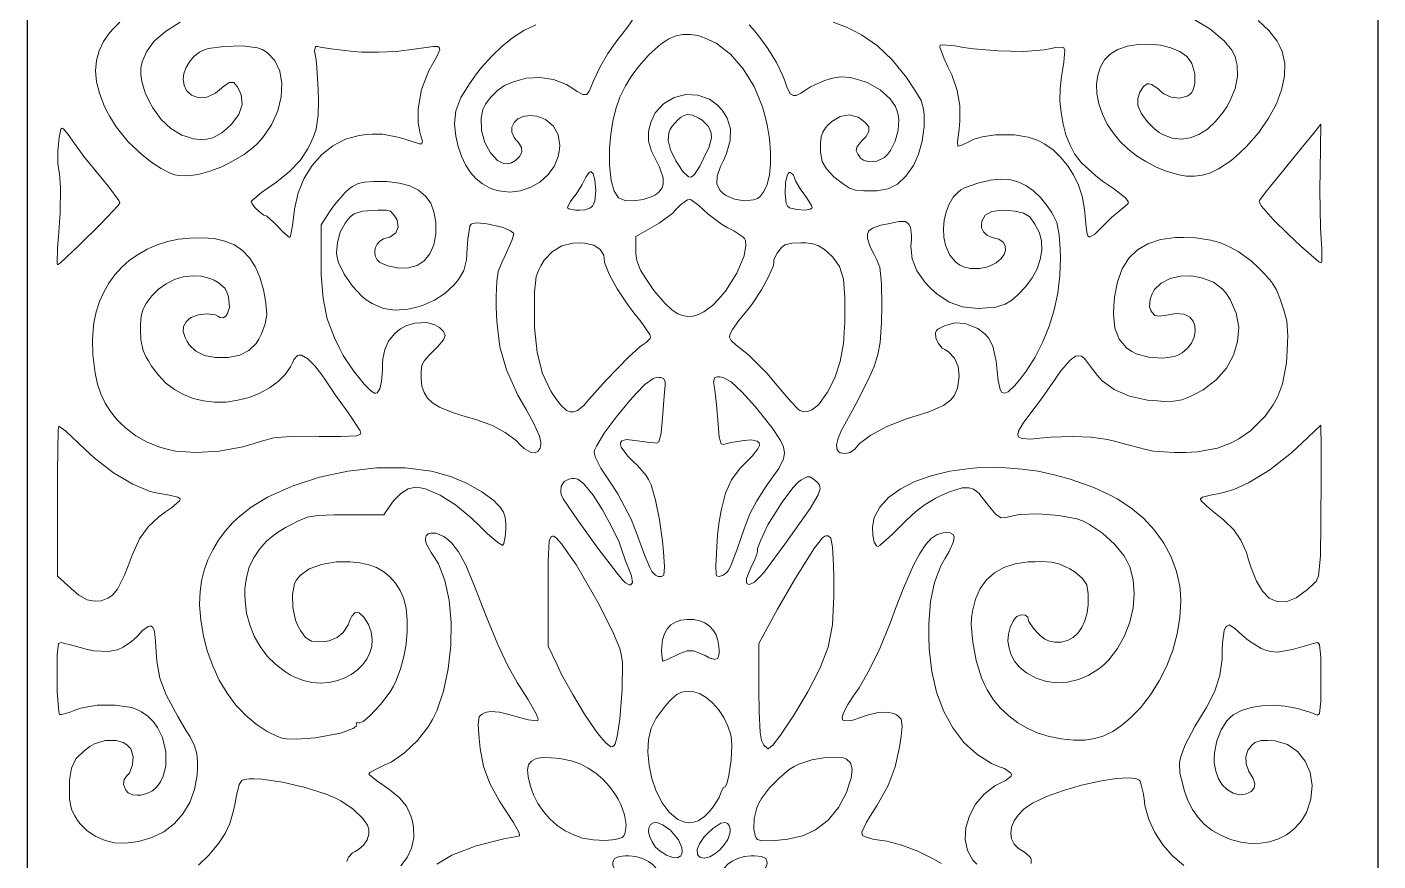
# Model space of a CAD drawing. Header units: metres. Extents: x 499 to 799, y -169 to 531.
# Drawn here: x 498.6 to 798.6, y 180.8 to 366 of the extents above; entities that cross this region are included whole.
import ezdxf

# ---------------------------------------------------------------- set-up
doc = ezdxf.new("R2010")
doc.units = ezdxf.units.M

msp = doc.modelspace()

# ---------------------------------------------------------------- linework, layer by layer
msp.add_lwpolyline([(498.59, -168.53), (798.59, -168.53), (798.59, 531.47), (498.59, 531.47)], close=True)
at = {"color": 7, "lineweight": 0}
for points in [[(532.59, 367.14), (529.34, 365.05), (526.86, 362.96), (526.13, 362.04), (525.11, 360.53), (524.19, 358.35), (523.89, 356.94), (523.85, 355.48), (524.09, 353.93), (524.82, 351.45), (525.69, 349.55), (526.52, 348.1), (528.41, 345.52), (530.55, 343.48), (532.93, 342.02), (534.2, 341.63), (535.56, 341.24), (537.84, 341), (539.88, 341.44), (541.82, 342.56), (542.89, 343.43), (544.01, 344.45), (545.61, 346.64), (546.34, 348.82), (546.15, 350.96), (545.71, 352.03), (545.27, 352.86), (544.5, 353.73), (543.57, 353.73), (542.26, 352.91), (541.34, 352.13), (540.41, 351.35), (538.52, 350.48), (536.72, 350.33), (535.12, 350.91), (534.44, 351.5), (534, 351.98), (533.47, 353.1), (533.27, 354.36), (533.42, 355.72), (533.9, 357.04), (534.63, 358.35), (535.65, 359.47), (536.92, 360.44), (537.65, 360.83), (538.81, 361.26), (542.31, 361.75), (546.34, 361.85), (549.79, 361.46), (550.81, 361.07), (551.93, 360.39), (553.63, 358.59), (554.7, 356.21), (555.14, 353.49), (554.99, 350.52), (554.26, 347.42), (552.9, 344.35), (550.96, 341.49), (549.79, 340.18), (548.87, 339.35), (546.78, 337.75), (544.4, 336.29), (541.82, 335.02), (539.15, 334.05), (536.62, 333.32), (534.24, 332.98), (532.2, 333.03), (531.38, 333.23), (530.41, 333.57), (528.36, 334.59), (526.28, 335.95), (524.14, 337.65), (521.08, 340.56), (518.4, 343.87), (516.95, 346.2), (516.31, 347.32), (515.63, 348.73), (514.66, 351.35), (514.03, 353.88), (513.79, 356.31), (513.98, 358.59), (514.57, 360.78), (515.54, 362.82), (516.9, 364.76), (517.77, 365.73), (519.23, 367.14)], [(633.56, 368.41), (631.96, 366.02), (630.64, 364.37), (629.58, 363.01), (627.58, 360.19), (625.83, 357.23), (624.38, 354.12), (623.75, 352.47), (623.45, 351.79), (622.87, 351.06), (622.04, 351.06), (620.73, 351.74), (619.76, 352.37), (618.4, 353.25), (615.53, 354.36), (612.47, 354.85), (609.41, 354.65), (607.91, 354.27), (606.64, 353.88), (604.65, 353.05), (603.05, 351.98), (601.59, 350.48), (600.76, 349.46), (600.42, 348.92), (599.84, 347.76), (599.4, 345.81), (599.5, 343.09), (600.28, 340.42), (601.49, 338.09), (603.09, 336.39), (604.41, 335.75), (605.33, 335.66), (606.2, 335.85), (607.08, 336.39), (607.52, 336.82), (608, 337.36), (608.44, 338.33), (608.39, 339.3), (607.76, 340.37), (607.22, 340.95), (606.74, 341.54), (606.25, 342.7), (606.25, 343.82), (606.74, 344.84), (607.61, 345.62), (608.78, 346.2), (610.19, 346.39), (611.79, 346.25), (612.62, 345.96), (613.74, 345.47), (615.48, 344.01), (616.55, 342.07), (616.89, 339.74), (616.75, 338.43), (616.51, 337.26), (615.63, 335.07), (614.22, 333.18), (612.47, 331.62), (610.43, 330.46), (608.15, 329.68), (605.77, 329.39), (603.34, 329.63), (602.17, 329.97), (601.3, 330.31), (599.74, 331.19), (598.33, 332.35), (597.07, 333.76), (595.95, 335.46), (595.08, 337.36), (594.35, 339.5), (593.81, 341.83), (593.67, 343.09), (593.52, 344.6), (593.81, 347.46), (594.93, 350.38), (596.97, 353.68), (598.38, 355.63), (599.5, 357.04), (601.78, 359.61), (604.07, 361.8), (606.4, 363.64), (608.93, 365.25), (611.6, 366.56)], [(677.63, 367.14), (680.55, 366.02), (681.91, 365.34), (683.9, 364.32), (687.45, 361.85), (690.7, 358.78), (693.86, 354.85), (695.46, 352.47), (696.14, 351.4), (697.11, 349.7), (697.6, 348.19), (697.79, 346.59), (697.79, 345.62), (697.79, 343.92), (697.36, 340.71), (696.58, 337.84), (695.41, 335.32), (694.69, 334.25), (693.71, 332.94), (691.87, 331.14), (689.83, 330.12), (687.3, 329.68), (685.65, 329.63), (684.38, 329.68), (682.59, 329.83), (681.23, 330.26), (679.87, 331.14), (678.99, 331.82), (677.78, 332.79), (676.12, 334.54), (675.15, 336.19), (674.76, 338.23), (674.76, 339.5), (674.76, 340.32), (674.91, 341.63), (675.3, 342.7), (675.93, 343.67), (676.42, 344.21), (677.29, 345.08), (679.19, 346.2), (681.18, 346.54), (683.12, 346.05), (684, 345.42), (684.72, 344.84), (685.5, 343.87), (685.5, 342.85), (684.82, 341.68), (684.14, 340.95), (683.56, 340.27), (682.83, 339.35), (682.68, 338.57), (683.07, 337.79), (683.46, 337.26), (683.7, 336.92), (684.34, 336.48), (685.55, 336.09), (687.3, 336.24), (689, 337.07), (689.68, 337.75), (690.36, 338.62), (691.38, 340.71), (692.01, 343.14), (692.21, 345.52), (692.06, 346.54), (691.92, 347.17), (691.43, 348.39), (690.26, 350.09), (688.03, 352.13), (685.16, 353.73), (683.51, 354.27), (681.47, 354.85), (679.33, 354.99), (677.82, 354.75), (676.9, 354.56), (675.54, 354.12), (672.58, 352.76), (671.46, 352.03), (670.44, 351.35), (669.37, 350.86), (668.79, 350.82), (668.06, 351.21), (667.28, 352.76), (666.89, 354.07), (666.45, 355.24), (665.05, 358.15), (663.1, 361.31), (660.87, 364.32), (659.75, 365.64), (658.92, 366.56)], [(771.99, 367.48), (774.32, 365.3), (776.17, 362.91), (776.8, 361.75), (777.34, 360.58), (777.87, 357.96), (777.82, 355.14), (777.19, 352.13), (776.02, 348.97), (774.27, 345.81), (772.09, 342.6), (769.37, 339.54), (767.86, 338.04), (765.92, 336.34), (763.2, 334.54), (761.4, 333.66), (759.65, 333.13), (757.85, 332.89), (756, 332.94), (754.06, 333.28), (753.09, 333.57), (751.78, 333.96), (749.35, 334.93), (747.02, 336.14), (744.93, 337.45), (743.03, 339.01), (741.28, 340.66), (739.78, 342.51), (738.46, 344.5), (737.93, 345.57), (737.39, 346.69), (736.62, 349.02), (736.18, 351.25), (736.08, 353.39), (736.37, 355.38), (736.96, 357.18), (737.88, 358.74), (739.14, 360.05), (739.92, 360.53), (740.84, 361.07), (742.98, 361.8), (745.36, 362.19), (747.89, 362.23), (750.32, 361.99), (752.6, 361.46), (754.6, 360.63), (756.15, 359.51), (756.68, 358.83), (757.22, 357.96), (757.9, 355.72), (757.95, 353.49), (757.56, 352.08), (757.17, 351.4), (756.88, 351.16), (756.2, 350.67), (754.5, 350.28), (752.65, 350.48), (751, 351.21), (750.32, 351.79), (749.69, 352.37), (748.28, 353.29), (747.79, 353.44), (747.36, 353.44), (746.48, 352.81), (745.7, 351.59), (745.27, 350.14), (745.22, 349.36), (745.27, 348.63), (746, 346.88), (747.31, 345.03), (749.06, 343.33), (750.03, 342.65), (750.95, 342.07), (752.89, 341.34), (754.89, 341.15), (756.88, 341.44), (758.82, 342.17), (760.72, 343.38), (762.52, 345.03), (764.22, 347.12), (764.99, 348.34), (765.77, 349.75), (766.89, 352.42), (767.42, 355.04), (767.33, 357.57), (767.03, 358.78), (766.84, 359.47), (766.11, 360.87), (764.46, 363.01), (761.25, 365.68), (757.37, 367.92)], [(589.59, 180.12), (592.94, 182.07), (598.33, 184.2), (604.46, 185.76), (607.76, 186.29), (607.95, 186.39), (607.86, 187.07), (606.64, 189.35), (604.94, 191.98), (603.53, 194.12), (601.39, 198.05), (599.98, 201.79), (599.21, 205.78), (599.01, 208.01), (598.77, 211.07), (599.01, 212.87), (599.64, 213.45), (600.18, 213.7), (600.62, 213.89), (601.59, 214.04), (603.53, 213.89), (605.57, 213.36), (609.9, 212.19), (611.79, 211.9), (612.04, 212), (612.08, 212.43), (611.89, 212.92), (611.6, 213.65), (609.8, 216.76), (608.59, 218.61), (607.42, 220.45), (605.28, 224.29), (603.14, 228.91), (600.67, 234.83), (599.21, 238.62), (597.94, 241.88), (596, 246.5), (594.4, 249.51), (592.94, 251.4), (592.06, 252.18), (591.14, 252.86), (589.34, 253.59), (588.23, 253.64), (587.69, 253.44), (587.25, 253.01), (587.11, 252.42), (587.11, 252.03), (587.25, 251.35), (588.32, 249.31), (589.05, 248.24), (589.98, 246.79), (591.38, 243.14), (592.31, 238.72), (592.75, 233.81), (592.7, 228.66), (592.11, 223.51), (591.09, 218.56), (589.59, 214.14), (588.66, 212.24), (587.69, 210.59), (585.26, 207.53), (582.44, 204.81), (579.43, 202.77), (577.93, 202.09), (576.57, 201.45), (574.72, 200.48), (574.52, 200.19), (574.72, 199.9), (576.52, 198.44), (577.88, 197.52), (579.24, 196.55), (581.33, 194.8), (582.83, 192.95), (583.8, 190.81), (584.19, 189.55), (584.44, 188.33), (584.49, 185.95), (584, 183.67), (583.03, 181.58), (581.62, 179.73)], [(701.63, 180.27), (699.93, 181.24), (696.39, 182.99), (692.84, 184.3), (689.49, 185.18), (687.88, 185.42), (686.38, 185.66), (684.77, 186.15), (684.14, 186.49), (684.04, 186.68), (684, 187.22), (684.97, 189.45), (685.84, 190.76), (687.4, 193.19), (689.78, 197.57), (691.38, 201.74), (692.35, 206.07), (692.69, 208.5), (692.89, 210.73), (692.69, 212.29), (692.11, 212.92), (691.67, 213.26), (691.04, 213.6), (689.53, 213.89), (687.59, 213.8), (685.16, 213.16), (683.7, 212.68), (682, 212.09), (680.35, 211.9), (679.77, 212.09), (679.57, 212.63), (679.82, 213.55), (680.89, 215.54), (682.15, 217.49), (683.36, 219.29), (685.65, 223.32), (687.93, 228.03), (690.26, 233.62), (691.48, 236.87), (693.23, 241.44), (695.46, 246.54), (696.82, 249.12), (698.13, 251.06), (699.4, 252.42), (700.71, 253.3), (702.02, 253.69), (702.75, 253.74), (703.58, 253.69), (704.26, 253.3), (704.45, 252.81), (704.35, 251.74), (703.33, 249.56), (702.46, 248.05), (701.49, 246.35), (700.08, 242.66), (699.2, 238.43), (698.82, 233.47), (698.82, 230.66), (698.91, 227.93), (699.5, 222.88), (700.56, 218.27), (702.17, 214.04), (704.16, 210.35), (706.64, 207.14), (709.5, 204.51), (712.76, 202.47), (714.56, 201.74), (715.63, 201.31), (717.08, 200.34), (717.23, 200), (717.13, 199.61), (715.82, 198.64), (714.85, 198.15), (713.49, 197.47), (711.11, 195.62), (709.21, 193.39), (707.85, 190.86), (707.08, 188.24), (706.93, 185.61), (707.42, 183.14), (708.63, 180.95), (709.5, 180.07)], [(569.57, 180.66), (569.96, 181.68), (570.83, 182.6), (571.46, 182.94), (572.19, 183.38), (573.31, 184.3), (574.09, 185.47), (574.48, 186.78), (574.52, 187.46), (574.48, 187.85), (574.18, 188.77), (573.16, 190.23), (571.03, 192.32), (568.3, 194.17), (566.8, 194.89), (565, 195.67), (560.34, 197.13), (555.33, 198.3), (550.76, 198.98), (549.06, 199.07), (547.9, 199.07), (546.83, 198.93), (546.29, 198.68), (545.71, 197.81), (545.13, 195.38), (544.74, 193.29), (544.4, 191.74), (543.62, 189.16), (542.6, 186.93), (541.1, 184.69), (540.07, 183.43), (538.96, 182.07), (536.67, 179.88)], [(721.6, 180.22), (721.55, 181.24), (721.41, 181.58), (720.29, 182.6), (719.47, 183.14), (718.79, 183.57), (717.81, 184.54), (717.23, 185.71), (717.04, 186.97), (717.23, 188.33), (717.76, 189.69), (718.69, 191.01), (719.95, 192.32), (720.78, 192.9), (721.9, 193.63), (725, 195.14), (728.75, 196.45), (732.78, 197.61), (736.81, 198.54), (740.46, 199.12), (743.42, 199.27), (744.93, 199.02), (745.56, 198.73), (745.75, 198.54), (745.95, 198.05), (746.43, 195.96), (746.63, 194.7), (746.82, 193.1), (747.7, 190.03), (749.06, 187.12), (750.81, 184.4), (752.94, 181.97), (755.47, 179.78)]]:
    msp.add_lwpolyline(points, dxfattribs=at)
for points in [[(629.96, 328.13), (628.94, 329.58), (628.31, 331.96), (627.97, 335.36), (627.97, 337.5), (627.97, 339.15), (628.22, 342.22), (628.65, 345.13), (629.33, 347.9), (630.26, 350.48), (631.47, 352.95), (632.88, 355.29), (634.58, 357.52), (635.55, 358.64), (636.77, 359.95), (639.44, 362.33), (640.41, 363.01), (641.14, 363.45), (642.69, 364.08), (644.25, 364.37), (645.9, 364.37), (647.55, 364.13), (649.21, 363.6), (651.64, 362.43), (654.79, 360), (657.61, 356.79), (660.04, 352.86), (661.94, 348.34), (662.57, 345.91), (662.96, 344.31), (663.44, 341.2), (663.69, 338.28), (663.69, 335.56), (663.44, 333.18), (662.96, 331.09), (662.23, 329.49), (661.3, 328.32), (660.77, 327.98), (659.94, 327.64), (657.9, 327.44), (655.72, 327.83), (653.77, 328.61), (653, 329.19), (652.41, 329.83), (651.78, 331.19), (651.83, 332.89), (652.56, 335.07), (653.24, 336.43), (653.92, 337.94), (654.74, 340.81), (654.79, 343.43), (654.06, 345.81), (653.43, 346.93), (652.95, 347.56), (651.88, 348.68), (650.13, 349.99), (647.55, 350.91), (644.88, 351.06), (642.26, 350.38), (639.93, 349.02), (638.08, 346.98), (637.16, 345.03), (636.72, 343.53), (636.62, 342.75), (636.57, 342.02), (636.62, 340.66), (637.25, 338.47), (638.27, 336.43), (639.05, 334.93), (639.83, 332.55), (639.88, 331.14), (639.63, 330.36), (638.9, 329.34), (638.13, 328.76), (637.4, 328.37), (635.41, 327.74), (633.27, 327.44), (631.32, 327.54), (630.64, 327.79)], [(553.34, 322.73), (551.83, 324.04), (551.54, 324.19), (551.2, 324.24), (550.23, 324.97), (549.21, 325.99), (548.48, 326.91), (548.38, 327.2), (548.63, 327.59), (550.67, 329.29), (552.17, 330.36), (554.02, 331.62), (556.98, 334), (559.22, 336.43), (560.97, 339.01), (561.7, 340.52), (562.13, 341.54), (562.81, 343.38), (563.25, 346.44), (563.3, 349.7), (563.25, 352.18), (562.96, 357.08), (562.77, 358.74), (562.43, 360.78), (562.62, 361.75), (563.15, 361.75), (563.69, 361.6), (566.12, 361.17), (570.98, 360.63), (572.97, 360.49), (576.66, 360.44), (580.55, 360.63), (585.07, 361.17), (587.74, 361.6), (588.76, 361.75), (589.78, 361.7), (590.12, 361.51), (590.27, 360.97), (589.59, 359.47), (588.91, 358.35), (587.79, 356.36), (586.19, 352.18), (585.41, 347.9), (585.46, 344.79), (585.8, 342.8), (586.04, 341.88), (586.38, 340.66), (586.23, 340.08), (585.7, 340.13), (585.26, 340.27), (581.28, 341.49), (577.54, 342.22), (575.25, 342.26), (573.99, 342.17), (572.34, 341.97), (569.28, 341.1), (566.51, 339.64), (564.03, 337.7), (561.89, 335.27), (560.14, 332.45), (558.83, 329.19), (557.96, 325.6), (557.76, 323.7), (557.57, 321.95), (557.13, 319.57), (556.94, 319.33), (556.59, 319.48), (555.19, 320.79), (554.26, 321.76)], [(733.75, 321.57), (733.46, 324.77), (733.36, 326.04), (732.88, 328.51), (732.05, 330.94), (730.98, 333.18), (729.67, 335.27), (728.11, 337.16), (726.37, 338.81), (724.47, 340.13), (723.45, 340.66), (722.67, 341), (720.87, 341.58), (717.86, 342.12), (713.63, 342.12), (710.67, 341.63), (708.92, 341.1), (708.19, 340.76), (706.06, 339.74), (705.28, 339.59), (705.23, 340.56), (705.57, 343.38), (705.76, 345.18), (705.76, 348.63), (705.13, 351.98), (703.92, 355.43), (703.04, 357.23), (702.22, 358.98), (701.29, 361.55), (701.34, 361.99), (701.83, 362.09), (704.65, 361.85), (706.54, 361.51), (708.78, 361.17), (714.22, 360.73), (719.85, 360.63), (724.47, 360.97), (725.98, 361.26), (726.95, 361.51), (728.5, 361.6), (728.84, 361.41), (729.04, 360.92), (728.84, 358.25), (728.55, 356.4), (728.31, 355.04), (728.02, 352.32), (727.97, 349.65), (728.21, 347.03), (728.65, 344.5), (729.28, 342.12), (730.16, 339.93), (731.22, 337.89), (731.86, 337.02), (732.78, 335.85), (735.84, 333.03), (737.44, 331.82), (739.82, 330.17), (742.5, 328.13), (743.13, 327.3), (743.08, 326.86), (742.4, 326.18), (741.57, 325.55), (739.44, 323.75), (737.25, 321.61), (735.69, 320.01), (734.53, 319.38), (734.14, 319.67), (733.99, 320.06)], [(642.65, 336.34), (641.48, 338.77), (640.95, 340.81), (641.09, 342.56), (641.38, 343.33), (641.82, 344.06), (643.18, 345.52), (643.86, 346.01), (644.4, 346.3), (645.17, 346.59), (646.39, 346.49), (647.6, 345.91), (648.53, 345.37), (649.93, 343.92), (650.32, 343.09), (650.52, 342.51), (650.61, 341.44), (650.03, 339.4), (648.91, 336.97), (647.99, 335.17), (646.78, 333.32), (646.14, 332.74), (645.9, 332.69), (645.46, 332.79), (644.15, 334.05), (643.52, 334.98)], [(505.58, 319.48), (505.58, 319.48), (505.38, 317), (505.28, 313.6), (505.38, 313.26), (506.01, 313.65), (509.95, 317.39), (515.05, 322.44), (518.84, 326.42), (519.23, 327.01), (518.99, 327.49), (516.7, 330.6), (514.95, 332.69), (511.21, 337.31), (508.73, 340.71), (507.96, 341.88), (506.65, 343.43), (506.4, 343.58), (506.11, 343.38), (505.72, 341.49), (505.43, 338.57), (505.43, 335.71), (505.58, 334.68), (505.77, 333.47), (506.01, 330.51), (505.92, 324.72)], [(775.29, 323.31), (772.72, 326.23), (772.18, 327.25), (772.28, 327.54), (773.79, 329.49), (777.68, 334.3), (781.81, 339.45), (784.23, 342.41), (785.89, 344.5), (785.74, 334.2), (785.69, 329.78), (785.84, 321.47), (785.98, 318.89), (786.13, 316.85), (786.13, 314.03), (785.98, 313.65), (785.45, 313.89), (781.42, 317.39), (778.65, 320.06)], [(618.59, 326.04), (619.27, 327.3), (619.86, 328.08), (620.54, 328.9), (621.9, 331.04), (622.29, 331.92), (622.68, 332.69), (623.4, 333.76), (623.65, 333.91), (623.89, 333.86), (624.28, 333.42), (624.67, 332.11), (624.91, 329.73), (624.67, 327.4), (624.28, 326.57), (624.13, 326.28), (623.6, 325.79), (622.48, 325.45), (621.36, 325.4), (620.44, 325.4), (618.93, 325.65), (618.69, 325.79)], [(667.18, 326.81), (666.94, 329), (667.04, 331.53), (667.38, 333.03), (667.67, 333.62), (667.86, 333.71), (668.16, 333.76), (668.79, 333.13), (668.98, 332.55), (669.22, 331.87), (670.44, 329.87), (671.17, 328.9), (671.85, 327.98), (672.82, 326.42), (672.92, 326.04), (672.87, 325.84), (672.48, 325.6), (671.41, 325.4), (669.56, 325.5), (667.91, 325.89), (667.48, 326.23)], [(608.2, 273.17), (608.2, 273.17), (609.02, 272.39), (610.53, 271.52), (611.45, 271.47), (611.99, 271.76), (612.52, 272.49), (612.67, 273.37), (612.67, 273.85), (612.38, 275.16), (611.06, 278.13), (609.41, 281.09), (607.61, 284.3), (605.04, 289.89), (603.58, 295.04), (602.9, 300.62), (602.8, 303.83), (602.8, 306.26), (602.9, 309.52), (603.24, 311.75), (604.07, 313.89), (604.75, 315.3), (606.25, 318.65), (606.69, 320.01), (606.64, 320.25), (605.96, 320.79), (604.07, 321.57), (600.71, 322.34), (598.53, 322.54), (597.51, 322.44), (597.22, 322.29), (596.92, 321.81), (596.44, 318.89), (596.29, 316.95), (596.15, 314.33), (595.61, 311.99), (594.88, 310.73), (594.4, 310), (593.43, 308.79), (591.38, 306.84), (589.05, 305.34), (586.38, 304.17), (584.83, 303.78), (583.17, 303.39), (580.36, 303.15), (577.73, 303.54), (575.2, 304.66), (573.89, 305.48), (572.92, 306.26), (570.88, 308.5), (569.03, 311.17), (567.77, 313.74), (567.48, 314.86), (567.33, 315.88), (567.53, 318.16), (568.16, 320.45), (569.23, 322.49), (569.91, 323.36), (570.35, 323.85), (571.22, 324.53), (573.07, 325.11), (575.3, 325.26), (576.57, 325.36), (578.31, 325.36), (579.29, 325.11), (579.97, 324.43), (580.31, 323.9), (580.79, 323.12), (580.99, 321.57), (580.45, 320.3), (579.19, 319.38), (578.27, 319.14), (577.73, 318.99), (576.91, 318.5), (576.32, 317.82), (575.93, 316.95), (575.79, 316.08), (575.93, 315.2), (576.32, 314.37), (576.95, 313.74), (577.44, 313.55), (578.7, 313.01), (581.13, 312.48), (583.32, 312.53), (585.21, 313.06), (586.77, 314.08), (588.03, 315.64), (588.91, 317.63), (589.34, 320.06), (589.39, 321.42), (589.34, 322.73), (588.96, 325.02), (588.23, 326.91), (587.06, 328.51), (585.55, 329.78), (583.61, 330.75), (581.28, 331.38), (578.51, 331.72), (576.95, 331.72), (575.54, 331.77), (573.5, 331.62), (572.09, 331.28), (570.88, 330.6), (570.15, 330.07), (569.13, 329.19), (566.85, 326.57), (565.88, 325.21), (563.88, 322.1), (563.88, 314.18), (563.93, 310.97), (564.32, 305.73), (565.24, 301.26), (566.85, 296.98), (567.96, 294.7), (568.79, 293.09), (571.07, 289.69), (573.46, 286.73), (574.96, 285.27), (575.74, 284.74), (576.03, 284.69), (576.32, 284.78), (576.91, 285.71), (577.29, 287.41), (577.54, 289.79), (577.54, 291.2), (577.59, 292.32), (578.02, 294.45), (578.85, 296.3), (580.16, 297.9), (580.94, 298.58), (581.52, 299.02), (582.74, 299.65), (584.68, 300.28), (587.4, 300.38), (589.15, 299.89), (590.17, 299.31), (590.56, 298.92), (591.04, 298.44), (591.43, 297.56), (591.09, 296.54), (589.83, 295.08), (588.81, 294.06), (587.93, 293.24), (586.87, 291.97), (586.28, 290.91), (586.09, 289.64), (586.09, 288.82), (586.09, 287.89), (586.28, 286.24), (586.77, 284.83), (587.55, 283.62), (588.66, 282.6), (590.17, 281.63), (593.28, 280.36), (596.1, 279.49), (598.28, 278.86), (601.93, 277.5), (604.8, 275.99), (607.18, 274.19)], [(678.5, 272.1), (678.36, 273.22), (678.7, 274.73), (679.53, 276.62), (680.11, 277.69), (682.73, 282.4), (685.4, 287.65), (686.67, 290.61), (687.49, 293.29), (688.03, 295.96), (688.37, 300.38), (688.42, 304.12), (688.37, 309.08), (687.98, 312.67), (687.25, 314.47), (686.72, 315.49), (685.84, 317.24), (685.21, 319.09), (685.21, 320.06), (685.55, 320.79), (686.33, 321.37), (688.22, 322.05), (690.21, 322.44), (692.21, 322.83), (693.66, 322.83), (694.25, 322.44), (694.49, 322.1), (694.78, 321.57), (695.03, 319.82), (694.98, 318.8), (694.83, 317.34), (695.12, 314.57), (696.19, 311.9), (698.04, 309.32), (699.25, 308.06), (700.61, 306.75), (703.38, 304.9), (706.35, 303.88), (709.8, 303.54), (711.74, 303.64), (713.73, 303.83), (715.77, 304.46), (717.04, 305.24), (717.72, 305.73), (718.69, 306.6), (720.39, 308.4), (721.8, 310.34), (722.87, 312.33), (723.6, 314.42), (723.94, 316.46), (723.89, 318.46), (723.4, 320.3), (723.01, 321.18), (722.38, 322.29), (721.26, 323.85), (719.85, 324.72), (717.91, 325.16), (716.55, 325.26), (715.09, 325.36), (712.86, 325.06), (711.35, 324.24), (710.62, 322.93), (710.57, 322.05), (710.57, 321.47), (710.96, 320.55), (711.69, 319.82), (712.91, 319.33), (713.73, 319.09), (714.36, 318.89), (715.34, 318.26), (715.82, 317.44), (715.87, 316.51), (715.58, 315.49), (714.85, 314.52), (713.83, 313.65), (712.47, 312.97), (711.64, 312.72), (710.09, 312.43), (708, 312.43), (706.78, 312.67), (705.71, 313.16), (704.74, 313.89), (703.53, 315.39), (702.9, 316.71), (702.56, 317.58), (702.17, 319.38), (702.07, 321.27), (702.27, 323.17), (702.7, 325.02), (703.33, 326.72), (704.26, 328.22), (705.33, 329.39), (705.96, 329.87), (706.78, 330.31), (709.7, 331.33), (711.3, 331.77), (712.47, 332.01), (714.7, 332.26), (716.74, 332.16), (718.64, 331.67), (720.39, 330.85), (722.09, 329.68), (723.69, 328.08), (725.25, 326.08), (726.07, 324.92), (726.56, 324.14), (727.29, 322.63), (727.82, 319.91), (728.02, 316.71), (728.11, 314.76), (727.97, 310.83), (727.48, 306.94), (726.71, 303.2), (725.59, 299.6), (724.18, 296.1), (722.48, 292.75), (720.44, 289.64), (719.32, 288.14), (717.96, 286.44), (716.45, 285.03), (715.68, 284.69), (715.09, 284.83), (714.66, 285.51), (714.22, 287.5), (714.02, 289.59), (713.83, 291.83), (713.05, 295.18), (712.13, 296.98), (711.3, 297.9), (709.75, 299.07), (708.39, 299.6), (706.88, 300.19), (704.65, 300.33), (703.29, 299.94), (702.31, 299.65), (700.81, 298.92), (700.52, 298.63), (700.32, 298.15), (700.37, 297.03), (700.9, 295.81), (701.83, 294.74), (702.41, 294.4), (703.24, 293.87), (704.55, 292.46), (705.33, 290.66), (705.57, 288.53), (705.42, 287.36), (705.18, 285.85), (704.45, 284.15), (703.67, 283.18), (702.12, 281.97), (698.72, 280.51), (696.29, 279.78), (693.91, 279.05), (689.53, 277.3), (685.99, 275.41), (683.46, 273.56), (682.78, 272.69), (682.44, 272.25), (681.37, 271.57), (680.21, 271.28), (679.14, 271.47), (678.8, 271.76)], [(642.55, 302.71), (642.55, 302.71), (643.08, 302.37), (644.15, 301.94), (645.32, 301.74), (646.48, 301.84), (647.7, 302.18), (648.91, 302.81), (650.81, 304.22), (652.12, 305.58), (653.68, 307.38), (656.2, 311.36), (657.85, 315.2), (658.24, 317.53), (658.15, 318.65), (657.9, 319.04), (657.51, 319.43), (655.52, 320.74), (654.21, 321.47), (652.8, 322.29), (649.84, 324.48), (648.72, 325.5), (647.8, 326.42), (646.1, 327.69), (645.66, 327.83), (645.22, 327.69), (643.72, 326.57), (642.89, 325.7), (641.97, 324.72), (638.95, 322.49), (637.4, 321.57), (633.75, 319.52), (633.75, 316.56), (633.8, 315.69), (634, 314.18), (634.82, 312.04), (635.99, 310.2), (637.79, 307.52), (640.22, 304.71), (641.72, 303.3)], [(528.07, 272.73), (525.25, 273.85), (522.78, 275.26), (520.49, 277.01), (519.38, 278.08), (518.55, 278.9), (517.09, 280.65), (515.93, 282.5), (514.95, 284.54), (514.23, 286.73), (513.69, 289.16), (513.2, 293.29), (513.16, 296.54), (513.2, 297.85), (513.45, 300.33), (513.93, 302.76), (514.66, 305.05), (515.63, 307.18), (516.75, 309.18), (518.11, 311.02), (519.67, 312.72), (521.37, 314.23), (523.26, 315.54), (525.3, 316.71), (527.49, 317.63), (529.77, 318.41), (532.25, 318.89), (534.78, 319.18), (537.45, 319.23), (538.81, 319.18), (540.12, 319.04), (542.5, 318.5), (544.64, 317.63), (546.44, 316.42), (547.99, 314.81), (549.26, 312.87), (550.28, 310.49), (551.1, 307.67), (551.4, 306.11), (551.64, 304.61), (551.83, 302.18), (551.49, 300.09), (550.67, 297.9), (550.04, 296.74), (549.45, 295.72), (547.85, 294.16), (545.81, 293.14), (543.23, 292.66), (541.73, 292.61), (540.37, 292.66), (537.99, 293.09), (536.09, 294.02), (534.63, 295.38), (534.15, 296.2), (533.71, 297.08), (533.27, 298.44), (533.37, 299.55), (533.95, 300.58), (534.44, 301.11), (534.97, 301.55), (536.67, 302.13), (538.62, 302.32), (540.41, 302.08), (541.1, 301.74), (541.48, 301.55), (542.16, 301.45), (542.75, 301.79), (543.14, 302.42), (543.52, 303.78), (543.33, 306.11), (542.89, 307.38), (542.5, 308.01), (541, 309.32), (540.12, 309.81), (539.2, 310.2), (537.31, 310.68), (535.31, 310.78), (533.27, 310.54), (531.33, 309.95), (529.48, 309.03), (527.78, 307.81), (526.28, 306.31), (525.64, 305.43), (525.06, 304.66), (524.33, 303.25), (523.94, 301.84), (523.8, 299.99), (523.8, 298.78), (523.85, 296.54), (524.38, 294.21), (525.01, 292.7), (525.55, 291.88), (526.23, 290.71), (527.78, 288.72), (529.43, 286.97), (531.33, 285.56), (533.32, 284.4), (535.46, 283.52), (537.79, 282.99), (540.22, 282.69), (541.53, 282.69), (542.8, 282.74), (545.42, 283.13), (547.9, 283.76), (550.28, 284.74), (552.46, 285.9), (554.36, 287.31), (555.91, 288.87), (557.13, 290.57), (557.57, 291.44), (557.86, 292.17), (558.68, 293.09), (559.02, 293.19), (559.56, 293.14), (560.92, 292.32), (562.47, 290.81), (564.08, 288.82), (564.86, 287.6), (567.09, 284.25), (569.81, 280.51), (570.93, 278.9), (572.53, 276.38), (572.68, 275.79), (572.63, 275.6), (571.75, 275.26), (568.26, 275.07), (563.45, 275.11), (557.91, 275.16), (553.39, 274.77), (550.67, 274.09), (549.02, 273.56), (546.54, 272.83), (541.29, 271.86), (536.14, 271.52), (531.57, 271.81), (529.73, 272.25)], [(614.9, 285.17), (613.06, 289.11), (611.89, 293.72), (611.31, 299.31), (611.26, 302.62), (611.31, 307.18), (611.65, 310.63), (612.23, 312.14), (612.67, 312.97), (613.44, 314.23), (615.24, 316.17), (617.33, 317.44), (619.76, 318.07), (621.17, 318.12), (622.38, 318.07), (624.43, 317.58), (625.88, 316.66), (626.66, 315.39), (626.76, 314.62), (626.85, 313.74), (627.88, 311.17), (629.67, 307.91), (632.01, 304.37), (633.37, 302.57), (634.87, 300.67), (636.86, 297.76), (637.06, 297.17), (636.96, 296.88), (636.09, 295.96), (635.41, 295.52), (634.68, 294.99), (632.25, 292.8), (627.19, 287.6), (623.36, 283.28), (622.24, 282.01), (620.83, 280.9), (619.96, 280.56), (619.18, 280.56), (618.4, 280.9), (617.14, 282.06), (616.17, 283.33)], [(668.16, 282.94), (664.75, 286.97), (662.91, 289.11), (658.87, 293.19), (657.32, 294.45), (656.06, 295.38), (654.94, 296.45), (654.6, 297.13), (654.7, 297.9), (655.23, 298.87), (656.69, 300.87), (658.34, 302.91), (659.56, 304.41), (661.69, 307.67), (663.35, 310.68), (664.32, 313.11), (664.41, 313.94), (664.46, 314.42), (665.14, 315.78), (665.68, 316.51), (666.07, 317), (666.84, 317.63), (668.45, 318.07), (670.44, 318.12), (671.51, 318.12), (673.11, 317.92), (674.37, 317.48), (675.64, 316.61), (676.42, 315.93), (677.53, 314.96), (679.04, 312.87), (679.87, 310.05), (680.16, 305.97), (680.21, 303.2), (680.16, 300.48), (679.87, 295.76), (679.14, 291.78), (678.07, 288.38), (677.34, 286.82), (676.32, 284.93), (674.33, 282.11), (672.87, 280.99), (671.95, 280.61), (671.07, 280.56), (670.2, 280.9), (669.81, 281.19)], [(743.61, 273.07), (740.07, 274.05), (738.51, 274.43), (734.87, 274.97), (730.64, 275.11), (725.93, 274.97), (723.5, 274.73), (721.46, 274.53), (719.56, 274.63), (718.83, 274.92), (718.59, 275.45), (718.74, 276.28), (719.76, 278.03), (721.02, 279.73), (723.84, 283.47), (726.9, 287.84), (728.16, 289.69), (730.2, 292.07), (731.42, 292.9), (732.1, 293.04), (732.73, 292.9), (733.31, 292.46), (733.61, 292.12), (734.72, 290.66), (736.33, 288.62), (737.35, 287.46), (740.02, 285.51), (743.42, 284.05), (747.4, 283.18), (749.59, 282.99), (751.1, 282.89), (753.28, 282.94), (755.03, 283.23), (756.88, 284.01), (758.09, 284.59), (759.79, 285.46), (762.66, 287.7), (764.95, 290.27), (766.5, 293.14), (767.42, 296.2), (767.67, 299.36), (767.08, 302.52), (765.77, 305.53), (764.8, 306.99), (764.02, 307.91), (762.03, 309.37), (759.7, 310.29), (757.22, 310.78), (754.74, 310.73), (752.41, 310.2), (750.42, 309.18), (748.91, 307.67), (748.42, 306.75), (747.99, 305.58), (747.84, 303.88), (748.18, 303.1), (748.42, 302.62), (749.06, 301.98), (750.08, 301.84), (751.68, 302.03), (752.8, 302.28), (753.67, 302.42), (755.47, 302.23), (756.25, 301.89), (756.78, 301.6), (757.56, 300.72), (757.95, 299.65), (758, 298.44), (757.75, 297.13), (757.17, 295.86), (756.3, 294.7), (755.13, 293.68), (754.45, 293.29), (753.48, 292.85), (750.71, 292.51), (747.65, 292.7), (744.88, 293.43), (743.91, 293.97), (742.74, 294.79), (741.09, 296.74), (740.12, 299.12), (739.82, 302.23), (739.92, 304.12), (740.07, 306.07), (740.75, 309.47), (741.77, 312.33), (743.27, 314.67), (745.17, 316.56), (747.5, 317.92), (750.32, 318.84), (753.62, 319.28), (755.47, 319.33), (758.05, 319.23), (761.5, 318.7), (763.63, 318.12), (765.63, 317.24), (767.57, 316.17), (770.39, 314.13), (772.23, 312.38), (773.35, 311.26), (774.95, 309.42), (776.02, 307.67), (776.9, 305.58), (777.34, 304.27), (777.77, 302.91), (778.31, 300.72), (778.6, 297.42), (778.45, 294.26), (778.26, 291.44), (777.38, 286.78), (776.27, 283.86), (775.34, 282.11), (773.5, 279.63), (771.94, 277.98), (770.24, 276.38), (767.67, 274.58), (765.87, 273.61), (762.95, 272.49), (758.48, 271.71), (755.81, 271.57), (753.33, 271.52), (748.72, 271.86), (747.02, 272.2)], [(635.7, 248.83), (633.85, 253.83), (632.73, 256.75), (629.82, 262.38), (627.97, 265.15), (625.98, 268.07), (624.72, 270.55), (624.52, 271.62), (624.62, 272.05), (625.01, 272.98), (626.76, 275.84), (629.38, 279.39), (632.44, 283.08), (633.95, 284.69), (635.8, 286.63), (637.64, 287.99), (638.56, 288.28), (638.95, 288.23), (639.34, 288.18), (639.93, 287.94), (640.31, 287.31), (640.27, 286.53), (640.07, 284.05), (639.68, 279.24), (639.39, 275.84), (638.9, 273.9), (638.37, 273.61), (637.98, 273.66), (636.33, 273.85), (633.56, 274.19), (631.71, 274.39), (630.64, 274.14), (630.4, 273.71), (630.4, 273.32), (630.55, 272.69), (632.01, 270.74), (633.03, 269.72), (634.14, 268.65), (636.09, 266.42), (636.62, 265.54), (637.16, 264.38), (638.13, 260.93), (639.05, 256.55), (639.73, 251.84), (639.93, 249.46), (640.12, 246.16), (639.97, 244.31), (639.49, 244.02), (639.05, 244.02), (638.76, 244.02), (638.18, 244.26), (637.35, 245.09), (636.86, 245.96)], [(651.54, 246.4), (651.93, 253.25), (652.32, 256.16), (652.7, 258.64), (653.68, 262.53), (654.99, 265.49), (656.93, 268.07), (658.19, 269.33), (659.6, 270.74), (660.87, 272.34), (661.21, 273.12), (661.16, 273.71), (660.72, 274.09), (659.36, 274.34), (657.85, 274.19), (655.38, 273.85), (653.72, 273.46), (653.29, 273.32), (652.75, 273.46), (652.32, 274.97), (652.07, 277.84), (651.68, 282.16), (651.3, 285.46), (651.05, 287.21), (651.3, 288.18), (651.93, 288.33), (652.41, 288.33), (653.14, 288.23), (654.94, 287.21), (657.32, 285.03), (660.28, 281.72), (662.03, 279.54), (664.07, 277.01), (665.92, 274.24), (666.6, 272.78), (666.8, 271.42), (666.6, 270.11), (665.53, 267.97), (664.22, 266.13), (662.76, 264.08), (660.62, 260.83), (659.12, 257.91), (657.81, 254.61), (657.13, 252.47), (656.3, 250.09), (654.79, 246.25), (654.36, 245.38), (654.02, 244.89), (653.14, 244.26), (652.27, 243.97), (651.68, 244.16), (651.59, 244.45)], [(508.39, 241.3), (508.39, 241.3), (510.1, 239.84), (511.94, 238.82), (513.11, 238.58), (513.84, 238.53), (515.05, 238.58), (516.56, 239.16), (517.48, 239.79), (518.7, 241.2), (520.25, 244.26), (521.03, 246.4), (521.9, 248.73), (523.6, 252.33), (525.5, 255.05), (527.83, 257.28), (529.34, 258.35), (530.65, 259.27), (532.45, 260.78), (532.59, 261.12), (532.59, 261.27), (532.11, 261.61), (530.26, 262.09), (527.64, 262.53), (525.94, 262.87), (522.05, 264.47), (517.82, 267), (513.5, 270.35), (511.41, 272.3), (507.18, 276.28), (505.67, 277.4), (505.53, 276.47), (505.33, 267.39), (505.33, 260.73), (505.33, 244.07)], [(774.42, 239.21), (772.96, 240.71), (771.6, 242.95), (770.39, 245.91), (769.85, 247.66), (769.37, 249.31), (768.15, 252.08), (766.55, 254.37), (764.31, 256.55), (762.81, 257.77), (761.35, 258.93), (759.36, 260.73), (759.16, 261.07), (759.21, 261.27), (759.65, 261.61), (761.4, 262.09), (763.68, 262.53), (764.6, 262.72), (766.6, 263.31), (769.85, 264.77), (774.57, 267.68), (779.38, 271.47), (781.76, 273.66), (785.89, 277.59), (785.94, 272.78), (785.98, 266.37), (785.89, 255.87), (785.79, 248.54), (785.4, 244.11), (784.87, 242.9), (784.43, 242.51), (782.92, 241.1), (780.4, 239.26), (778.21, 238.38), (776.22, 238.43), (775.2, 238.82)], [(554.21, 208.45), (551.93, 209.57), (549.45, 211.22), (547.12, 213.16), (546.05, 214.28), (544.98, 215.45), (543.04, 218.07), (541.29, 220.99), (539.83, 224.14), (538.62, 227.45), (537.74, 230.85), (537.16, 234.3), (536.92, 237.7), (536.96, 239.35), (537.01, 240.62), (537.35, 243.05), (537.94, 245.43), (538.76, 247.71), (539.83, 249.95), (541.1, 252.03), (542.6, 254.08), (544.3, 255.97), (545.27, 256.89), (546.25, 257.72), (548.38, 259.37), (551.98, 261.61), (557.47, 264.08), (563.54, 266.03), (569.86, 267.39), (576.27, 268.12), (582.54, 268.12), (588.42, 267.39), (591.09, 266.66), (592.84, 266.13), (596.34, 264.62), (599.6, 262.77), (602.22, 260.88), (603.09, 260), (603.63, 259.37), (604.36, 258.25), (604.75, 257.09), (604.89, 255.63), (604.89, 254.66), (604.84, 253.3), (604.5, 251.31), (604.26, 250.97), (604.07, 250.97), (603.14, 251.55), (600.86, 253.49), (598.96, 255.34), (597.22, 257.04), (593.77, 259.91), (590.36, 262.04), (587.11, 263.45), (585.6, 263.79), (584.83, 263.84), (583.22, 263.45), (581.57, 262.43), (579.97, 260.83), (579.24, 259.76), (577.83, 257.67), (569.62, 257.67), (566.8, 257.67), (563.15, 257.57), (560.82, 257.19), (558.73, 256.31), (557.32, 255.58), (556.01, 254.9), (553.73, 253.44), (551.78, 251.84), (550.18, 250.04), (548.87, 248.1), (547.95, 246.06), (547.31, 243.77), (546.97, 241.35), (546.97, 240.03), (547.02, 238.62), (547.36, 235.85), (548.04, 233.23), (549.06, 230.75), (550.33, 228.42), (551.93, 226.33), (553.83, 224.48), (555.96, 222.83), (557.13, 222.1), (558.05, 221.62), (559.95, 220.89), (561.84, 220.45), (563.74, 220.31), (565.58, 220.45), (567.33, 220.84), (569.03, 221.42), (570.54, 222.2), (571.9, 223.17), (573.07, 224.34), (574.04, 225.6), (574.72, 227.01), (575.16, 228.47), (575.25, 230.02), (575.01, 231.68), (574.38, 233.33), (573.89, 234.15), (573.36, 234.98), (572.34, 235.9), (571.46, 236), (570.69, 235.17), (570.35, 234.45), (569.91, 233.28), (568.79, 231.58), (567.43, 230.41), (565.68, 229.73), (564.61, 229.59), (563.45, 229.49), (561.75, 229.64), (560.43, 230.41), (559.32, 231.97), (558.68, 233.18), (558.2, 234.3), (557.62, 237.12), (557.52, 239.98), (558, 242.46), (558.44, 243.29), (559.22, 244.21), (561.26, 245.67), (563.98, 246.69), (567.24, 247.22), (569.03, 247.27), (570.25, 247.27), (572.48, 247.03), (574.48, 246.59), (576.22, 245.96), (577.83, 245.04), (579.19, 243.92), (580.4, 242.51), (581.42, 240.86), (581.86, 239.94), (582.25, 239.01), (582.78, 236.87), (583.03, 234.4), (583.03, 231.77), (582.78, 229), (582.25, 226.19), (581.52, 223.46), (580.55, 220.89), (579.97, 219.67), (579.24, 218.41), (577.1, 215.54), (574.72, 213.02), (573.21, 211.8), (572.48, 211.46), (572.29, 211.46), (571.95, 211.56), (571.66, 211.46), (571.75, 211.27), (571.85, 211.07), (571.71, 210.73), (571.03, 210.25), (568.21, 209.18), (562.62, 208.16), (558.44, 207.87), (556.11, 207.96), (555.23, 208.11)], [(725.54, 208.45), (723.11, 209.18), (720.83, 210.2), (718.64, 211.46), (716.6, 213.02), (714.75, 214.77), (713.15, 216.71), (711.79, 218.85), (711.21, 219.97), (710.53, 221.52), (709.36, 225.31), (708.58, 229.44), (708.24, 233.28), (708.34, 234.79), (708.53, 236.29), (709.21, 238.96), (710.23, 241.3), (711.64, 243.24), (713.44, 244.84), (715.53, 246.01), (718.01, 246.84), (720.87, 247.22), (722.43, 247.27), (723.89, 247.32), (726.07, 247.18), (727.73, 246.84), (729.23, 246.16), (730.16, 245.67), (731.37, 244.94), (732.97, 243.58), (733.9, 242.12), (734.24, 240.18), (734.24, 238.87), (734.24, 237.8), (733.99, 235.9), (733.51, 234.15), (732.83, 232.7), (731.95, 231.43), (730.88, 230.46), (729.62, 229.78), (728.26, 229.44), (727.53, 229.44), (726.8, 229.44), (725.64, 229.64), (724.62, 230.07), (723.55, 230.9), (722.96, 231.48), (722.14, 232.36), (721.02, 234.01), (720.87, 234.54), (720.83, 234.93), (720.24, 235.42), (719.32, 235.47), (718.4, 235.13), (718.01, 234.74), (717.57, 234.11), (716.89, 232.7), (716.5, 231.19), (716.4, 229.64), (716.65, 228.08), (717.13, 226.62), (717.86, 225.21), (718.88, 223.95), (719.51, 223.42), (720.53, 222.59), (722.67, 221.42), (724.96, 220.65), (727.29, 220.35), (729.67, 220.5), (732.05, 221.08), (734.38, 222.06), (736.62, 223.51), (737.69, 224.39), (738.8, 225.46), (740.75, 227.98), (742.3, 230.8), (743.47, 233.86), (744.2, 237.07), (744.44, 240.23), (744.2, 243.29), (743.47, 246.16), (742.84, 247.47), (742.16, 248.63), (740.07, 251.21), (737.39, 253.64), (734.53, 255.58), (733.17, 256.26), (731.71, 256.8), (727.73, 257.57), (723.16, 257.91), (718.93, 257.77), (717.23, 257.43), (716.21, 257.19), (714.9, 257.04), (713.73, 257.77), (712.03, 259.81), (710.72, 261.51), (709.94, 262.48), (708.73, 263.4), (707.8, 263.7), (706.25, 263.7), (703.43, 262.77), (701.58, 261.95), (700.27, 261.32), (698.04, 260), (695.95, 258.45), (693.81, 256.46), (692.55, 255.19), (690.75, 253.4), (688.03, 250.92), (687.54, 250.67), (687.2, 250.77), (686.67, 251.65), (686.38, 253.15), (686.33, 254.95), (686.47, 255.87), (686.72, 257.09), (687.93, 259.37), (689.92, 261.51), (692.5, 263.4), (695.71, 265.06), (699.4, 266.37), (703.48, 267.39), (707.95, 268.02), (710.28, 268.17), (714.07, 268.26), (719.56, 267.87), (723.16, 267.39), (726.71, 266.61), (730.2, 265.64), (735.5, 263.74), (739, 262.14), (740.65, 261.27), (743.71, 259.27), (746.48, 256.94), (748.96, 254.27), (751, 251.4), (752.65, 248.34), (753.87, 245.14), (754.6, 241.88), (754.74, 240.23), (754.84, 238.48), (754.6, 234.88), (754.01, 231.24), (753.04, 227.64), (751.68, 224.14), (750.03, 220.79), (748.08, 217.68), (745.85, 214.82), (744.59, 213.55), (743.57, 212.53), (741.62, 210.88), (739.68, 209.57), (737.74, 208.6), (735.69, 208.01), (733.46, 207.67), (731.03, 207.67), (728.26, 207.96), (726.75, 208.21)], [(629.53, 244.79), (625.35, 250.29), (620.83, 256.55), (617.67, 261.27), (617.23, 262.19), (617.09, 262.87), (617.23, 264.08), (617.87, 265.06), (618.93, 265.64), (619.61, 265.74), (620.05, 265.79), (620.88, 265.59), (622.14, 264.67), (623.26, 263.31), (624.28, 262.04), (626.37, 258.79), (628.41, 255.1), (630.06, 251.6), (630.6, 250.09), (631.52, 247.47), (632.44, 245.14), (632.83, 244.11), (633.03, 242.66), (632.69, 242.17), (632.3, 242.12), (631.52, 242.56), (630.84, 243.24)], [(658.39, 243.58), (659.07, 245.43), (659.56, 246.45), (660.04, 247.42), (660.72, 249.17), (660.77, 249.61), (660.82, 250.19), (661.45, 251.94), (663.1, 255.44), (666.26, 260.54), (668.64, 263.7), (669.95, 265.11), (670.54, 265.49), (671.07, 265.79), (671.85, 266.13), (672.43, 266.13), (673.16, 265.69), (673.6, 265.3), (674.03, 264.96), (674.57, 264.33), (674.72, 263.45), (674.28, 262.14), (672.48, 259.08), (666.89, 251.21), (662.28, 244.99), (661.5, 244.07), (660.14, 242.75), (659.02, 242.22), (658.53, 242.37), (658.34, 242.75), (658.34, 243.09)], [(624.91, 209.71), (622.38, 213.41), (619.76, 217.78), (617.28, 222.25), (616.31, 224.34), (614.32, 228.52), (614.32, 240.66), (614.32, 247.47), (614.56, 251.89), (614.95, 252.86), (615.29, 252.96), (615.48, 252.96), (616.07, 252.57), (617.28, 251.26), (620.59, 246.5), (625.74, 237.65), (628.85, 231.34), (630.21, 227.98), (630.55, 226.77), (630.79, 224.92), (630.74, 218.95), (630.21, 212.34), (629.62, 208.45), (629.19, 206.8), (628.94, 206.46), (628.7, 206.26), (628.22, 206.17), (627.19, 206.94), (625.98, 208.3)], [(661.89, 207.09), (661.89, 207.09), (662.23, 206.56), (662.91, 205.83), (663.15, 205.73), (663.35, 205.83), (664.17, 206.56), (665.87, 208.74), (668.88, 213.21), (671.95, 218.36), (673.26, 220.79), (674.62, 223.56), (676.46, 228.32), (677.44, 233.28), (677.78, 239.55), (677.73, 243.68), (677.68, 246.59), (677.48, 250.48), (677.05, 252.52), (676.51, 253.06), (676.08, 253.06), (675.78, 252.96), (675.25, 252.57), (673.31, 250.14), (668.98, 243.29), (665.24, 236.73), (661.06, 229.1), (661.11, 218.8), (661.16, 213.94), (661.4, 209.32), (661.69, 207.53)], [(639.49, 227.59), (639.49, 227.59), (639.54, 226.62), (639.68, 225.31), (639.83, 225.16), (640.61, 225.46), (642.55, 226.38), (643.57, 226.91), (645.17, 227.5), (646.58, 227.5), (648.14, 226.91), (649.16, 226.43), (650.08, 225.94), (651.34, 225.55), (651.98, 225.85), (652.27, 226.82), (652.27, 227.69), (652.22, 228.42), (652.02, 229.78), (651.59, 231.04), (650.95, 232.06), (650.13, 232.99), (649.11, 233.67), (647.94, 234.15), (646.63, 234.45), (645.95, 234.45), (645.17, 234.45), (643.76, 234.3), (642.6, 233.86), (641.58, 233.23), (640.75, 232.36), (640.12, 231.24), (639.73, 229.93), (639.54, 228.42)], [(515.93, 185.37), (513.74, 186.29), (511.89, 187.56), (510.34, 189.16), (509.66, 190.08), (509.17, 190.86), (508.49, 192.22), (508.05, 194.51), (508.01, 196.98), (508.05, 198.73), (508.44, 201.45), (509.46, 203.49), (511.26, 205.29), (512.57, 206.22), (513.59, 206.85), (515.97, 207.53), (518.36, 207.53), (519.91, 207.09), (520.78, 206.6), (521.12, 206.26), (521.66, 205.68), (522.15, 204.03), (522, 202.13), (521.32, 200.34), (520.69, 199.61), (520.15, 198.93), (520.01, 197.76), (520.35, 196.93), (520.54, 196.5), (521.03, 195.91), (522, 195.48), (523.07, 195.43), (523.85, 195.43), (525.21, 195.77), (526.42, 196.4), (527.44, 197.27), (528.22, 198.39), (528.85, 199.66), (529.39, 201.84), (529.43, 205.05), (528.7, 208.26), (527.59, 210.44), (526.57, 211.8), (525.4, 212.97), (524.04, 213.94), (523.26, 214.28), (521.85, 214.86), (518.16, 215.45), (514.13, 215.4), (510.48, 214.77), (509.03, 214.23), (507.91, 213.8), (506.21, 213.31), (505.82, 213.36), (505.62, 213.94), (505.28, 218.46), (505.28, 221.62), (505.28, 226.57), (505.58, 229.1), (506.16, 229.34), (506.65, 229.2), (508.54, 228.71), (511.7, 227.89), (513.45, 227.45), (516.61, 227.3), (518.7, 227.74), (519.96, 228.32), (521.81, 229.54), (523.02, 230.7), (524.23, 231.97), (525.5, 232.89), (526.08, 233.04), (526.52, 232.7), (526.86, 231.82), (527.15, 229.64), (527.3, 227.35), (527.39, 225.16), (528.07, 221.42), (529.48, 217.68), (532.06, 212.87), (533.95, 209.71), (534.78, 208.35), (535.8, 206.36), (536.28, 204.71), (536.43, 202.81), (536.43, 201.5), (536.38, 199.85), (535.8, 196.69), (534.73, 193.82), (533.22, 191.3), (531.33, 189.11), (529, 187.31), (526.32, 186), (523.31, 185.13), (521.66, 184.88), (520.49, 184.79), (518.02, 184.84), (517.14, 185.03)], [(767.03, 185.27), (767.03, 185.27), (768.1, 184.98), (770.34, 184.69), (772.48, 184.74), (774.52, 185.08), (776.46, 185.71), (778.26, 186.63), (779.86, 187.8), (781.22, 189.26), (781.81, 190.08), (782.68, 191.54), (783.7, 194.55), (783.99, 197.57), (783.51, 200.43), (782.44, 202.96), (780.74, 205.1), (778.5, 206.65), (775.78, 207.48), (774.23, 207.58), (772.67, 207.53), (771.26, 207.09), (770.53, 206.46), (770.19, 206.02), (769.71, 205.39), (769.27, 203.93), (769.32, 202.38), (769.9, 200.68), (770.44, 199.85), (770.87, 199.12), (771.26, 197.95), (771.12, 196.98), (770.44, 196.25), (769.85, 195.91), (769.12, 195.67), (767.76, 195.53), (766.4, 195.87), (765.19, 196.59), (764.07, 197.66), (763.2, 199.07), (762.56, 200.72), (762.22, 202.62), (762.22, 203.59), (762.27, 204.85), (762.81, 207.48), (763.73, 209.91), (764.99, 211.9), (765.72, 212.63), (766.45, 213.26), (768.25, 214.23), (770.39, 214.91), (772.72, 215.3), (775.29, 215.4), (777.97, 215.2), (780.69, 214.67), (783.46, 213.89), (784.82, 213.36), (785.16, 213.21), (785.6, 213.6), (785.89, 216.32), (785.89, 221.23), (785.89, 226.09), (785.6, 228.91), (785.16, 229.34), (784.82, 229.25), (779.57, 227.79), (776.27, 227.16), (774.76, 227.3), (773.89, 227.55), (772.67, 227.98), (769.8, 229.78), (768.44, 230.95), (766.74, 232.55), (765.53, 233.23), (765.04, 232.99), (764.75, 232.65), (764.46, 232.02), (764.07, 229.29), (764.02, 227.59), (763.97, 225.6), (763.49, 222.06), (762.32, 218.56), (760.47, 214.86), (759.21, 212.77), (757.9, 210.69), (755.71, 206.46), (755.18, 205), (754.84, 204.03), (754.5, 202.57), (754.6, 200.34), (755.23, 197.81), (755.57, 196.55), (756.34, 194.26), (757.37, 192.22), (758.63, 190.47), (760.09, 188.92), (761.74, 187.61), (763.68, 186.54), (765.82, 185.61)], [(641.19, 191.64), (639.63, 193.73), (638.32, 196.3), (637.35, 199.12), (636.72, 202.04), (636.48, 205), (636.62, 207.82), (637.2, 210.3), (637.69, 211.37), (638.32, 212.53), (640.27, 215.16), (641.19, 216.22), (641.82, 216.86), (642.89, 217.78), (643.91, 218.27), (645.03, 218.46), (645.66, 218.51), (646.39, 218.46), (647.89, 217.97), (649.4, 217.15), (650.81, 215.93), (652.12, 214.43), (653.29, 212.68), (654.21, 210.78), (654.84, 208.79), (655.04, 207.72), (655.13, 206.56), (654.94, 203.25), (654.45, 199.8), (653.97, 197.95), (653.63, 197.27), (653.48, 197.23), (653.24, 197.13), (652.8, 196.3), (652.61, 195.72), (652.32, 194.94), (650.95, 192.8), (650.03, 191.74), (649.06, 190.72), (647.6, 189.74), (646.58, 189.4), (645.61, 189.31), (644.64, 189.4), (643.13, 190.03), (642.11, 190.81)], [(621.95, 185.9), (620, 186.59), (618.11, 187.51), (616.31, 188.72), (614.71, 190.18), (613.25, 191.78), (612.04, 193.58), (611.06, 195.53), (610.67, 196.5), (610.33, 197.61), (609.85, 199.56), (609.75, 201.06), (609.95, 202.23), (610.58, 203.01), (611.65, 203.54), (613.1, 203.79), (615, 203.74), (616.12, 203.64), (617.28, 203.49), (619.42, 203.06), (621.41, 202.38), (623.21, 201.45), (624.91, 200.34), (626.47, 198.98), (627.92, 197.37), (629.24, 195.53), (629.87, 194.51), (630.45, 193.34), (631.28, 191.06), (631.62, 188.87), (631.42, 187.07), (631.08, 186.39), (630.74, 186.05), (629.24, 185.56), (627, 185.32), (624.33, 185.47), (622.97, 185.71)], [(660.58, 185.81), (660.28, 186.44), (659.99, 187.85), (660.09, 190.23), (660.62, 192.61), (661.11, 193.63), (661.69, 194.7), (663.44, 197.03), (665.58, 199.22), (667.86, 201.11), (668.93, 201.79), (670, 202.33), (672.87, 203.25), (675.98, 203.79), (678.8, 203.88), (679.87, 203.69), (680.55, 203.45), (681.47, 202.62), (681.81, 201.21), (681.57, 199.22), (681.18, 197.91), (680.55, 196.01), (678.8, 192.66), (676.46, 189.89), (673.65, 187.7), (671.99, 186.88), (670.78, 186.39), (667.52, 185.66), (664.07, 185.27), (661.45, 185.37), (660.77, 185.61)], [(639.2, 182.99), (638.18, 183.91), (637.4, 185.03), (636.91, 186.15), (636.62, 187.22), (636.67, 188.19), (637.01, 188.92), (637.69, 189.31), (638.18, 189.35), (638.66, 189.31), (639.73, 188.87), (641.38, 187.7), (643.23, 185.52), (644.01, 183.82), (644.1, 182.8), (644.01, 182.41), (643.76, 181.97), (643.03, 181.53), (641.97, 181.58), (640.61, 182.11), (639.78, 182.6)], [(647.51, 182.26), (647.41, 183.33), (647.89, 184.64), (648.96, 186.15), (649.74, 186.97), (650.86, 187.99), (652.66, 189.21), (653.63, 189.35), (654.16, 189.16), (654.5, 188.67), (654.7, 187.95), (654.7, 187.46), (654.65, 186.88), (654.21, 185.61), (653.43, 184.4), (652.46, 183.28), (651.34, 182.36), (650.18, 181.73), (649.06, 181.43), (648.14, 181.58), (647.8, 181.87)], [(632.49, 176.87), (630.6, 177.69), (629.28, 178.71), (628.65, 179.83), (628.7, 180.41), (628.75, 180.8), (629.04, 181.34), (630.06, 181.82), (631.42, 181.92), (632.25, 181.97), (633.8, 181.77), (635.26, 181.34), (636.57, 180.71), (637.64, 179.93), (638.37, 179.05), (638.66, 178.13), (638.56, 177.26), (638.27, 176.87), (637.98, 176.53), (637.25, 176.14), (635.6, 176.14), (633.61, 176.58)], [(652.95, 177.3), (653, 178.28), (653.43, 179.2), (654.21, 180.07), (655.18, 180.8), (656.45, 181.39), (657.85, 181.77), (659.36, 181.92), (660.14, 181.92), (661.69, 181.82), (662.66, 181.34), (662.86, 180.75), (662.91, 180.27), (662.86, 179.98), (662.62, 179.35), (661.79, 178.42), (659.99, 177.3), (657.51, 176.48), (656.06, 176.24), (654.7, 176.04), (653.63, 176.19), (653.24, 176.53), (653.09, 176.82)]]:
    msp.add_lwpolyline(points, close=True, dxfattribs=at)

doc.saveas('drawing.dxf')
